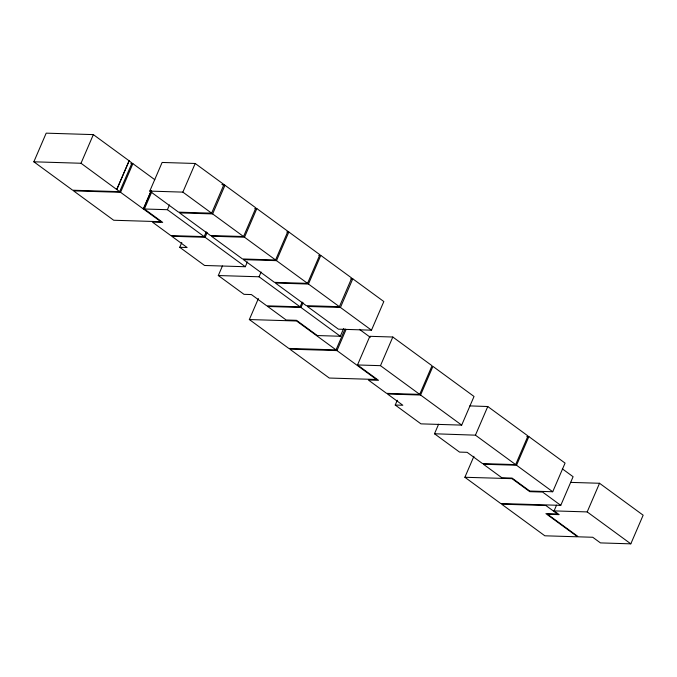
<?xml version="1.0" encoding="UTF-8"?>
<svg xmlns="http://www.w3.org/2000/svg" width="677" height="677" viewBox="0 0 677 677"><rect width="100%" height="100%" fill="white"/><g stroke="black" fill="none" stroke-linecap="round" stroke-linejoin="round"><path stroke-width="1.02" d="M128.969 160.796L132.007 163.013L119.668 191.659L72.667 190.22L33.85 161.803L46.188 133.157L93.35 134.613L129.129 160.796L116.791 189.442L129.129 160.796M33.85 161.803L81.012 163.259L93.35 134.613M120.557 192.31L160.855 221.701L113.694 220.253L73.556 190.872L120.557 192.31L132.895 163.665L154.805 179.701M149.778 191.1L162.116 162.455L195.204 163.479L223.96 184.525L211.622 213.17L178.533 212.146L149.778 191.1L182.866 192.124L211.622 213.17M143.304 208.965L151.123 190.821M143.465 208.965L151.276 190.821M206.231 231.839L204.175 236.62L170.832 235.596L152.384 222.081L162.717 222.403L144.396 208.998L151.8 191.811M144.396 208.998L167.405 209.701L169.462 204.928M182.866 192.124L195.204 163.479M247.359 261.948L245.302 266.73L204.564 265.477L179.735 247.3L181.791 242.527M212.637 213.915L224.976 185.27L255.881 207.89L243.542 236.535L210.454 235.52L179.557 212.9L212.637 213.915L243.542 236.535M179.735 247.3L187.14 247.528L171.755 236.265L205.097 237.288L207.154 232.516M302.17 302.069L300.123 306.842L266.78 305.826L251.404 294.563L243.991 294.334L218.307 275.539L222.42 265.985M244.499 237.229L256.837 208.584L287.911 231.331L275.573 259.976L242.484 258.961L211.41 236.214L244.499 237.229L275.573 259.976M218.307 275.539L259.054 276.783L261.11 272.01M345.075 328.87L336.029 349.882L288.808 348.427L249.348 319.544L258.394 298.532M276.504 260.653L288.842 232.008L319.874 254.721L307.536 283.367L274.447 282.351L243.415 259.638L276.504 260.653L307.536 283.367M308.458 284.044L320.788 255.398L351.727 278.044L339.389 306.689L306.3 305.674L275.37 283.028L308.458 284.044L339.389 306.689M343.586 328.616L340.303 336.257L317.327 335.547L296.526 320.323L286.159 320.001L267.669 306.469L301.003 307.493L303.059 302.721M340.446 307.46L352.785 278.814L383.825 301.536L371.487 330.181L338.398 329.166L307.358 306.444L340.446 307.46L371.487 330.181M336.985 350.601L376.454 379.484L329.267 378.037L289.798 349.154L336.985 350.601L346.032 329.597M357.507 364.962L369.845 336.317L392.812 337.019L432.036 365.732L419.706 394.378L386.584 393.362L368.347 380.017L378.502 380.322L357.507 364.962L380.482 365.665L419.706 394.378M380.482 365.665L392.812 337.019M395.233 405.032L402.849 405.269L387.472 394.006L420.586 395.029L432.925 366.384L474.027 396.468L461.689 425.114L420.95 423.861L395.233 405.032L397.289 400.259M469.804 405.895L487.77 406.522L527.984 435.963L515.654 464.608L482.532 463.593L467.147 452.329L459.522 452.092L434.49 433.771L438.603 424.225M434.49 433.771L475.44 435.167L487.77 406.522M562.359 468.856L573.097 476.718L560.768 505.364L500.726 503.519L464.879 477.277L473.925 456.273M516.534 465.251L528.872 436.606L565.067 463.102L552.728 491.747L529.769 491.037L512.066 478.08L501.869 477.767L483.386 464.236L516.534 465.251L552.728 491.747M570.55 482.379L599.534 483.268L643.15 515.197L630.812 543.843L600.457 542.903L592.756 537.267L578.403 536.827L547.608 514.283L559.194 514.638L554.074 510.898L556.545 505.169M554.074 510.898L587.196 511.914L599.534 483.268M130.805 163.606L132.895 163.665M221.887 184.457L223.96 184.525M222.911 185.202L224.976 185.27M254.772 208.524L256.837 208.584M286.769 231.949L288.842 232.008M318.723 255.339L320.788 255.398M350.72 278.755L352.785 278.814M249.348 319.544L296.568 320.991L336.029 349.882M526.799 436.547L528.872 436.606M464.879 477.277L511.998 478.656L529.769 491.663L542.582 492.052L560.768 505.364M359.402 329.327L370.311 337.324M587.196 511.914L630.812 543.843M167.405 209.701L204.175 236.62M205.097 237.288L245.302 266.73M259.054 276.783L300.123 306.842M301.003 307.493L340.303 336.257M420.586 395.029L461.689 425.114M475.44 435.167L515.654 464.608M81.012 163.259L119.668 191.659M545.899 505.524L501.615 504.17L544.833 535.795L577.583 536.802L545.89 513.615L557.425 513.961L545.899 505.524"/></g></svg>
